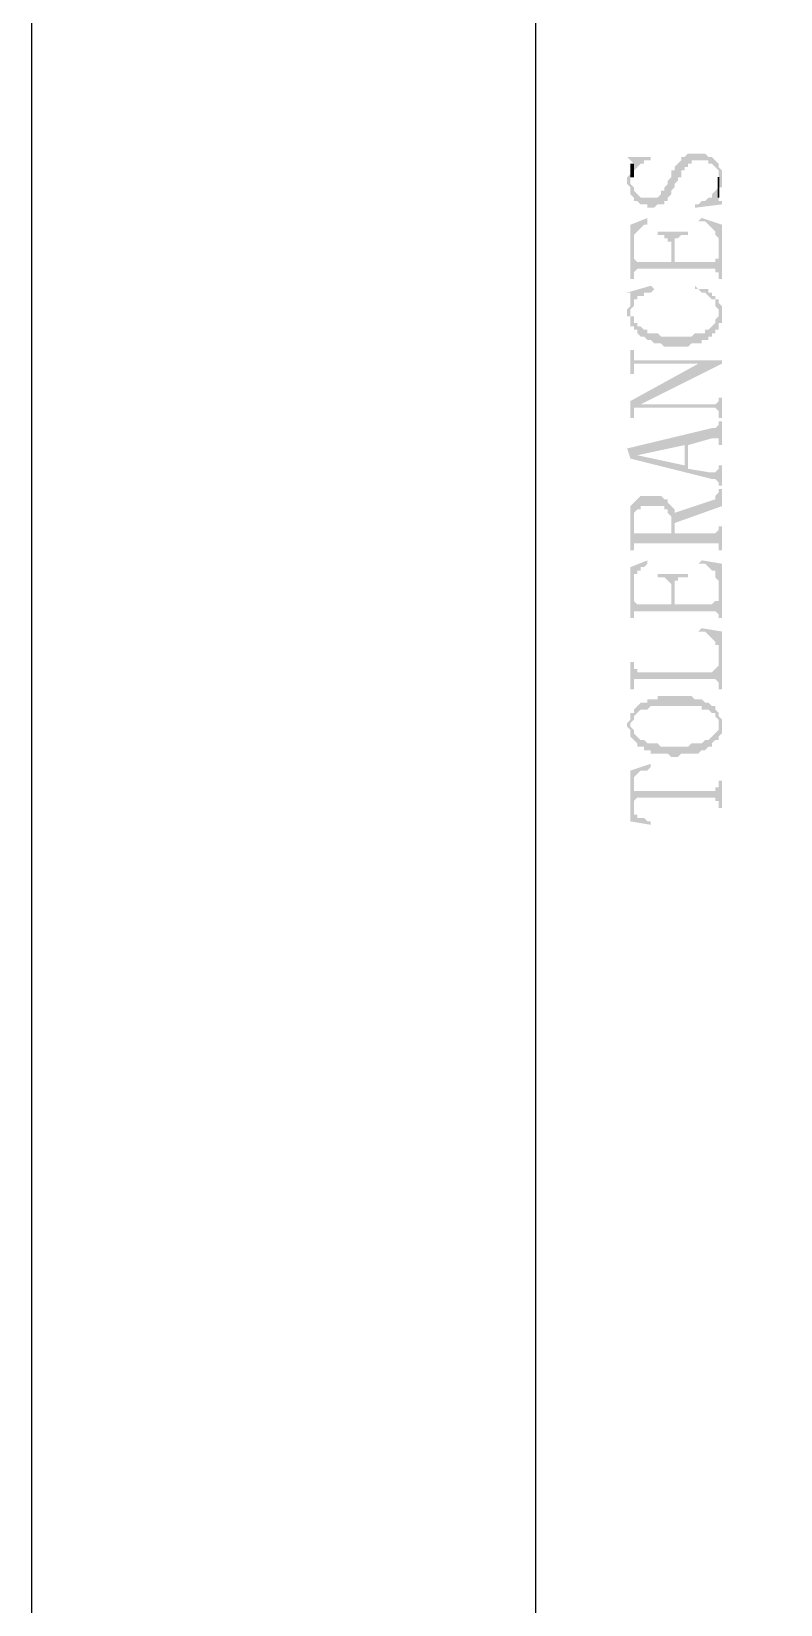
# Model space of a CAD drawing. Header units: millimetres. Extents: x 1167 to 2269, y 1197 to 1555.
# Drawn here: x 1409.28 to 1419.24, y 1453.65 to 1474.59 of the extents above; entities that cross this region are included whole.
import ezdxf

# ---------------------------------------------------------------- set-up
doc = ezdxf.new("R2010")
doc.units = ezdxf.units.MM

msp = doc.modelspace()

# ---------------------------------------------------------------- hatches: boundary and pattern name
at = {"transparency": 33554559}
for points in [[(1417.20154, 1472.60571), (1417.20154, 1472.56058), (1417.24667, 1472.51544), (1417.24667, 1472.47031), (1417.24667, 1472.42518), (1417.2918, 1472.38005), (1417.2918, 1472.33492), (1417.33693, 1472.33492), (1417.38206, 1472.28978), (1417.47233, 1472.28978), (1417.47233, 1472.24465), (1417.56259, 1472.24465), (1417.60772, 1472.28978), (1417.69799, 1472.28978), (1417.69799, 1472.33492), (1417.74312, 1472.33492), (1417.74312, 1472.38005), (1417.78825, 1472.42518), (1417.78825, 1472.47031), (1417.83339, 1472.51544), (1417.83339, 1472.56058), (1417.87852, 1472.60571), (1417.87852, 1472.65084), (1417.92365, 1472.65084), (1417.92365, 1472.7411), (1417.96878, 1472.7411), (1417.96878, 1472.78624), (1418.01391, 1472.78624), (1418.01391, 1472.83137), (1418.05905, 1472.83137), (1418.05905, 1472.8765), (1418.28471, 1472.8765), (1418.28471, 1472.83137), (1418.32984, 1472.83137), (1418.37497, 1472.78624), (1418.37497, 1472.78624), (1418.4201, 1472.7411), (1418.4201, 1472.65084), (1418.4201, 1472.47031), (1418.4201, 1472.51544), (1418.46524, 1472.51544), (1418.46524, 1472.60571), (1418.46524, 1472.65084), (1418.46524, 1472.7411), (1418.4201, 1472.78624), (1418.4201, 1472.83137), (1418.37497, 1472.8765), (1418.37497, 1472.8765), (1418.32984, 1472.92163), (1418.28471, 1472.92163), (1418.23958, 1472.96677), (1418.01391, 1472.96677), (1417.96878, 1472.92163), (1417.92365, 1472.92163), (1417.92365, 1472.8765), (1417.92365, 1472.8765), (1417.87852, 1472.83137), (1417.87852, 1472.83137), (1417.83339, 1472.78624), (1417.83339, 1472.7411), (1417.78825, 1472.7411), (1417.78825, 1472.65084), (1417.74312, 1472.60571), (1417.74312, 1472.56058), (1417.69799, 1472.51544), (1417.69799, 1472.47031), (1417.65286, 1472.47031), (1417.65286, 1472.42518), (1417.65286, 1472.42518), (1417.60772, 1472.38005), (1417.38206, 1472.38005), (1417.33693, 1472.42518), (1417.33693, 1472.42518), (1417.2918, 1472.47031), (1417.2918, 1472.51544), (1417.24667, 1472.56058), (1417.24667, 1472.78624), (1417.24667, 1472.69597), (1417.24667, 1472.69597), (1417.20154, 1472.65084)], [(1417.20154, 1472.92163), (1417.24667, 1472.8765), (1417.24667, 1472.8765), (1417.2918, 1472.83137), (1417.2918, 1472.65084), (1417.2918, 1472.7411), (1417.33693, 1472.78624), (1417.33693, 1472.78624), (1417.38206, 1472.83137), (1417.4272, 1472.83137), (1417.4272, 1472.8765), (1417.51746, 1472.8765), (1417.51746, 1472.92163)], [(1417.24667, 1472.78624), (1417.24667, 1472.60571), (1417.24667, 1472.65084), (1417.2918, 1472.65084), (1417.2918, 1472.83137), (1417.24667, 1472.83137)], [(1418.10418, 1472.28978), (1418.10418, 1472.24465), (1418.46524, 1472.28978), (1418.46524, 1472.33492), (1418.4201, 1472.33492), (1418.4201, 1472.38005), (1418.4201, 1472.56058), (1418.4201, 1472.51544), (1418.37497, 1472.47031), (1418.37497, 1472.47031), (1418.32984, 1472.42518), (1418.32984, 1472.38005), (1418.28471, 1472.38005), (1418.23958, 1472.33492), (1418.19444, 1472.33492), (1418.14931, 1472.28978)], [(1417.24667, 1472.01899), (1417.24667, 1471.29688), (1417.2918, 1471.29688), (1417.2918, 1471.79333), (1417.2918, 1471.88359), (1417.2918, 1471.88359), (1417.33693, 1471.92873), (1417.33693, 1471.92873), (1417.38206, 1471.97386), (1417.38206, 1471.97386), (1417.4272, 1472.01899), (1417.47233, 1472.01899), (1417.47233, 1472.10925)], [(1418.14931, 1472.06412), (1418.23958, 1472.06412), (1418.28471, 1472.01899), (1418.28471, 1472.01899), (1418.32984, 1471.97386), (1418.32984, 1471.97386), (1418.37497, 1471.92873), (1418.37497, 1471.88359), (1418.4201, 1471.83846), (1418.4201, 1471.79333), (1418.4201, 1471.29688), (1418.46524, 1471.29688), (1418.46524, 1472.01899), (1418.19444, 1472.10925)], [(1417.2918, 1471.34201), (1417.2918, 1471.38714), (1417.2918, 1471.38714), (1417.33693, 1471.43227), (1418.37497, 1471.43227), (1418.37497, 1471.38714), (1418.4201, 1471.38714), (1418.4201, 1471.34201), (1418.4201, 1471.6128), (1418.4201, 1471.56767), (1418.37497, 1471.56767), (1418.37497, 1471.52254), (1417.83339, 1471.52254), (1417.83339, 1471.7482), (1417.78825, 1471.52254), (1417.33693, 1471.52254), (1417.2918, 1471.56767), (1417.2918, 1471.79333)], [(1417.60772, 1471.92873), (1417.60772, 1471.88359), (1417.69799, 1471.88359), (1417.69799, 1471.83846), (1417.74312, 1471.83846), (1417.74312, 1471.79333), (1417.78825, 1471.79333), (1417.78825, 1471.52254), (1417.83339, 1471.7482), (1417.83339, 1471.83846), (1417.87852, 1471.83846), (1417.92365, 1471.88359), (1418.01391, 1471.88359), (1418.01391, 1471.92873)], [(1417.20154, 1471.11635), (1417.24667, 1471.11635), (1417.24667, 1471.07121), (1417.24667, 1470.66503), (1417.24667, 1470.89069), (1417.2918, 1470.93582), (1417.2918, 1471.02608), (1417.33693, 1471.02608), (1417.33693, 1471.07121), (1417.4272, 1471.07121), (1417.4272, 1471.11635), (1417.51746, 1471.11635), (1417.56259, 1471.16148), (1417.51746, 1471.20661)], [(1418.10418, 1471.16148), (1418.14931, 1471.16148), (1418.19444, 1471.11635), (1418.23958, 1471.11635), (1418.28471, 1471.07121), (1418.28471, 1471.07121), (1418.32984, 1471.02608), (1418.37497, 1471.02608), (1418.37497, 1470.93582), (1418.4201, 1470.89069), (1418.4201, 1470.84555), (1418.4201, 1471.02608), (1418.37497, 1471.02608), (1418.37497, 1471.07121), (1418.32984, 1471.07121), (1418.32984, 1471.11635), (1418.28471, 1471.11635), (1418.28471, 1471.16148), (1418.14931, 1471.16148), (1418.10418, 1471.20661)], [(1417.20154, 1470.84555), (1417.20154, 1470.80042), (1417.24667, 1470.80042), (1417.24667, 1470.66503), (1417.24667, 1471.07121), (1417.24667, 1471.02608), (1417.24667, 1470.93582), (1417.20154, 1470.89069)], [(1417.24667, 1470.66503), (1417.2918, 1470.66503), (1417.2918, 1470.61989), (1417.33693, 1470.61989), (1417.33693, 1470.57476), (1417.38206, 1470.52963), (1417.4272, 1470.52963), (1417.47233, 1470.4845), (1417.51746, 1470.4845), (1417.56259, 1470.43936), (1417.65286, 1470.43936), (1417.69799, 1470.39423), (1418.01391, 1470.39423), (1418.05905, 1470.43936), (1418.19444, 1470.43936), (1418.19444, 1470.4845), (1418.28471, 1470.4845), (1418.28471, 1470.52963), (1418.32984, 1470.52963), (1418.32984, 1470.57476), (1418.37497, 1470.57476), (1418.37497, 1470.61989), (1418.4201, 1470.61989), (1418.4201, 1470.71016), (1418.46524, 1470.71016), (1418.46524, 1470.84555), (1418.46524, 1470.89069), (1418.46524, 1470.93582), (1418.4201, 1470.98095), (1418.4201, 1471.02608), (1418.4201, 1470.80042), (1418.4201, 1470.80042), (1418.37497, 1470.75529), (1418.37497, 1470.71016), (1418.37497, 1470.71016), (1418.32984, 1470.66503), (1418.32984, 1470.66503), (1418.28471, 1470.61989), (1418.23958, 1470.61989), (1418.23958, 1470.57476), (1418.10418, 1470.57476), (1418.05905, 1470.52963), (1417.65286, 1470.52963), (1417.60772, 1470.57476), (1417.47233, 1470.57476), (1417.47233, 1470.61989), (1417.4272, 1470.61989), (1417.38206, 1470.66503), (1417.33693, 1470.66503), (1417.33693, 1470.71016), (1417.2918, 1470.71016), (1417.2918, 1470.80042), (1417.24667, 1470.80042), (1417.24667, 1470.84555)], [(1417.24667, 1470.3491), (1417.24667, 1470.03317), (1417.2918, 1470.03317), (1417.2918, 1470.12344), (1417.2918, 1470.16857), (1418.46524, 1470.16857), (1418.46524, 1470.2137), (1417.2918, 1470.2137), (1417.2918, 1470.25884), (1417.2918, 1470.3491)], [(1417.24667, 1469.67212), (1417.24667, 1469.44646), (1417.2918, 1469.44646), (1417.2918, 1469.58185), (1417.33693, 1469.58185), (1417.38206, 1469.62699), (1418.46524, 1470.16857), (1418.14931, 1470.16857)], [(1417.33693, 1469.58185), (1418.37497, 1469.58185), (1418.4201, 1469.53672), (1418.4201, 1469.44646), (1418.46524, 1469.44646), (1418.46524, 1469.71725), (1418.4201, 1469.71725), (1418.4201, 1469.67212), (1418.4201, 1469.67212), (1418.37497, 1469.62699), (1417.38206, 1469.62699)], [(1417.20154, 1469.04027), (1417.24667, 1468.90487), (1417.33693, 1468.95), (1417.96878, 1469.0854), (1417.96878, 1468.81461), (1418.01391, 1469.0854), (1418.32984, 1469.17566), (1418.4201, 1469.17566), (1418.4201, 1469.0854), (1418.46524, 1469.0854), (1418.46524, 1469.40132), (1418.4201, 1469.40132), (1418.4201, 1469.35619), (1418.37497, 1469.31106), (1418.32984, 1469.31106)], [(1417.24667, 1468.90487), (1418.32984, 1468.63408), (1418.37497, 1468.63408), (1418.4201, 1468.58895), (1418.4201, 1468.54381), (1418.46524, 1468.54381), (1418.46524, 1468.81461), (1418.4201, 1468.81461), (1418.4201, 1468.76947), (1418.4201, 1468.76947), (1418.37497, 1468.72434), (1418.28471, 1468.72434), (1418.01391, 1468.76947), (1418.01391, 1469.0854), (1417.96878, 1468.81461), (1417.33693, 1468.95), (1417.33693, 1468.95)], [(1417.83339, 1468.18276), (1417.83339, 1468.04736), (1418.46524, 1468.27302), (1418.46524, 1468.49868), (1418.4201, 1468.49868), (1418.4201, 1468.45355), (1418.4201, 1468.45355), (1418.37497, 1468.40842), (1418.37497, 1468.36328)], [(1417.24667, 1468.09249), (1417.24667, 1467.6863), (1417.2918, 1467.6863), (1417.2918, 1468.09249), (1417.2918, 1468.18276), (1417.33693, 1468.22789), (1417.38206, 1468.22789), (1417.38206, 1468.27302), (1417.69799, 1468.27302), (1417.69799, 1468.22789), (1417.74312, 1468.22789), (1417.74312, 1468.18276), (1417.78825, 1468.13762), (1417.78825, 1467.91196), (1417.78825, 1468.27302), (1417.78825, 1468.27302), (1417.74312, 1468.31815), (1417.74312, 1468.36328), (1417.69799, 1468.36328), (1417.65286, 1468.40842), (1417.38206, 1468.40842), (1417.33693, 1468.36328), (1417.33693, 1468.36328), (1417.2918, 1468.31815), (1417.2918, 1468.31815), (1417.24667, 1468.27302), (1417.24667, 1468.18276), (1417.24667, 1468.13762)], [(1417.2918, 1467.73143), (1417.2918, 1467.77657), (1418.4201, 1467.77657), (1418.4201, 1467.6863), (1418.46524, 1467.6863), (1418.46524, 1468.00223), (1418.4201, 1468.00223), (1418.4201, 1467.95709), (1418.4201, 1467.95709), (1418.37497, 1467.91196), (1417.83339, 1467.91196), (1417.83339, 1468.18276), (1417.83339, 1468.22789), (1417.78825, 1468.27302), (1417.78825, 1467.91196), (1417.2918, 1467.91196), (1417.2918, 1468.04736)], [(1417.24667, 1467.46064), (1417.24667, 1466.78366), (1417.2918, 1466.78366), (1417.2918, 1467.23498), (1417.2918, 1467.37038), (1417.33693, 1467.37038), (1417.33693, 1467.41551), (1417.38206, 1467.41551), (1417.38206, 1467.46064), (1417.4272, 1467.46064), (1417.47233, 1467.50577), (1417.47233, 1467.55091)], [(1418.14931, 1467.50577), (1418.23958, 1467.50577), (1418.28471, 1467.46064), (1418.28471, 1467.46064), (1418.32984, 1467.41551), (1418.37497, 1467.41551), (1418.37497, 1467.32524), (1418.4201, 1467.28011), (1418.4201, 1466.78366), (1418.46524, 1466.78366), (1418.46524, 1467.50577), (1418.19444, 1467.55091)], [(1417.2918, 1466.78366), (1417.2918, 1466.87392), (1418.37497, 1466.87392), (1418.4201, 1466.82879), (1418.4201, 1467.05445), (1418.4201, 1467.00932), (1418.37497, 1467.00932), (1418.32984, 1466.96419), (1417.83339, 1466.96419), (1417.83339, 1467.18985), (1417.78825, 1466.96419), (1417.33693, 1466.96419), (1417.2918, 1467.00932), (1417.2918, 1467.23498)], [(1417.60772, 1467.37038), (1417.60772, 1467.32524), (1417.69799, 1467.32524), (1417.74312, 1467.28011), (1417.74312, 1467.28011), (1417.78825, 1467.23498), (1417.78825, 1466.96419), (1417.83339, 1467.18985), (1417.83339, 1467.28011), (1417.87852, 1467.28011), (1417.87852, 1467.32524), (1418.01391, 1467.32524), (1418.01391, 1467.37038)], [(1418.14931, 1466.60313), (1418.23958, 1466.60313), (1418.28471, 1466.558), (1418.28471, 1466.558), (1418.32984, 1466.51287), (1418.32984, 1466.51287), (1418.37497, 1466.46773), (1418.37497, 1466.4226), (1418.4201, 1466.4226), (1418.4201, 1465.83588), (1418.46524, 1465.83588), (1418.46524, 1466.60313), (1418.19444, 1466.64826)], [(1417.24667, 1466.19694), (1417.24667, 1465.83588), (1417.2918, 1465.83588), (1417.2918, 1465.97128), (1418.37497, 1465.97128), (1418.4201, 1465.92615), (1418.4201, 1466.15181), (1418.4201, 1466.15181), (1418.37497, 1466.10668), (1418.37497, 1466.10668), (1418.32984, 1466.06154), (1417.33693, 1466.06154), (1417.33693, 1466.10668), (1417.2918, 1466.10668), (1417.2918, 1466.19694)], [(1417.24667, 1465.51996), (1417.24667, 1465.33943), (1417.24667, 1465.38456), (1417.2918, 1465.42969), (1417.2918, 1465.47483), (1417.2918, 1465.47483), (1417.33693, 1465.51996), (1417.33693, 1465.51996), (1417.38206, 1465.56509), (1417.47233, 1465.56509), (1417.51746, 1465.61022), (1418.19444, 1465.61022), (1418.19444, 1465.56509), (1418.28471, 1465.56509), (1418.32984, 1465.51996), (1418.37497, 1465.51996), (1418.37497, 1465.47483), (1418.4201, 1465.42969), (1418.4201, 1465.33943), (1418.4201, 1465.51996), (1418.4201, 1465.51996), (1418.37497, 1465.56509), (1418.37497, 1465.61022), (1418.32984, 1465.61022), (1418.28471, 1465.65535), (1418.23958, 1465.65535), (1418.19444, 1465.70049), (1418.10418, 1465.70049), (1418.05905, 1465.74562), (1417.60772, 1465.74562), (1417.60772, 1465.70049), (1417.47233, 1465.70049), (1417.47233, 1465.65535), (1417.38206, 1465.65535), (1417.33693, 1465.61022), (1417.33693, 1465.61022), (1417.2918, 1465.56509), (1417.2918, 1465.51996)], [(1417.20154, 1465.33943), (1417.20154, 1465.33943), (1417.24667, 1465.2943), (1417.24667, 1465.20403), (1417.24667, 1465.20403), (1417.2918, 1465.1589), (1417.2918, 1465.1589), (1417.33693, 1465.11377), (1417.33693, 1465.06864), (1417.4272, 1465.06864), (1417.4272, 1465.0235), (1417.51746, 1465.0235), (1417.51746, 1464.97837), (1417.74312, 1464.97837), (1417.78825, 1464.93324), (1417.87852, 1464.93324), (1417.92365, 1464.97837), (1418.14931, 1464.97837), (1418.19444, 1465.0235), (1418.23958, 1465.0235), (1418.28471, 1465.06864), (1418.32984, 1465.06864), (1418.32984, 1465.11377), (1418.37497, 1465.1589), (1418.4201, 1465.1589), (1418.4201, 1465.20403), (1418.4201, 1465.20403), (1418.46524, 1465.24916), (1418.46524, 1465.33943), (1418.46524, 1465.42969), (1418.46524, 1465.42969), (1418.4201, 1465.47483), (1418.4201, 1465.51996), (1418.4201, 1465.33943), (1418.4201, 1465.2943), (1418.4201, 1465.2943), (1418.37497, 1465.24916), (1418.37497, 1465.24916), (1418.32984, 1465.20403), (1418.32984, 1465.20403), (1418.28471, 1465.1589), (1418.23958, 1465.1589), (1418.19444, 1465.11377), (1418.05905, 1465.11377), (1418.01391, 1465.06864), (1417.65286, 1465.06864), (1417.60772, 1465.11377), (1417.47233, 1465.11377), (1417.4272, 1465.1589), (1417.38206, 1465.1589), (1417.33693, 1465.20403), (1417.33693, 1465.20403), (1417.2918, 1465.24916), (1417.2918, 1465.2943), (1417.24667, 1465.33943), (1417.24667, 1465.51996), (1417.24667, 1465.47483), (1417.24667, 1465.42969), (1417.20154, 1465.38456)], [(1417.24667, 1464.75271), (1417.2918, 1464.57218), (1417.2918, 1464.66245), (1417.2918, 1464.66245), (1417.33693, 1464.70758), (1417.33693, 1464.70758), (1417.38206, 1464.75271), (1417.47233, 1464.75271), (1417.51746, 1464.79784), (1417.51746, 1464.84297)], [(1417.24667, 1464.75271), (1417.24667, 1464.07573), (1417.51746, 1464.0306), (1417.51746, 1464.07573), (1417.47233, 1464.07573), (1417.4272, 1464.12086), (1417.33693, 1464.12086), (1417.33693, 1464.16599), (1417.2918, 1464.16599), (1417.2918, 1464.21112), (1417.2918, 1464.57218)], [(1417.2918, 1464.57218), (1417.2918, 1464.30139), (1417.2918, 1464.34652), (1417.2918, 1464.34652), (1417.33693, 1464.39165), (1418.37497, 1464.39165), (1418.37497, 1464.34652), (1418.4201, 1464.34652), (1418.4201, 1464.25626), (1418.46524, 1464.25626), (1418.46524, 1464.61731), (1418.4201, 1464.61731), (1418.4201, 1464.52705), (1418.37497, 1464.52705), (1418.37497, 1464.48192), (1417.2918, 1464.48192), (1417.2918, 1464.52705)]]:
    msp.add_hatch(color=256, dxfattribs=at).paths.add_polyline_path(points)

# ---------------------------------------------------------------- linework, layer by layer
msp.add_line((1415.98289, 1549.22789), (1415.98289, 1262.48694))
for points in [[(1829.27643, 1258.22789), (1829.27643, 1555.22789), (1409.27643, 1555.22789), (1409.27643, 1258.22789)], [(1418.4201, 1472.56058), (1418.4201, 1472.38005), (1418.4201, 1472.65084), (1418.4201, 1472.60571)]]:
    msp.add_lwpolyline(points, close=True)

doc.saveas('drawing.dxf')
